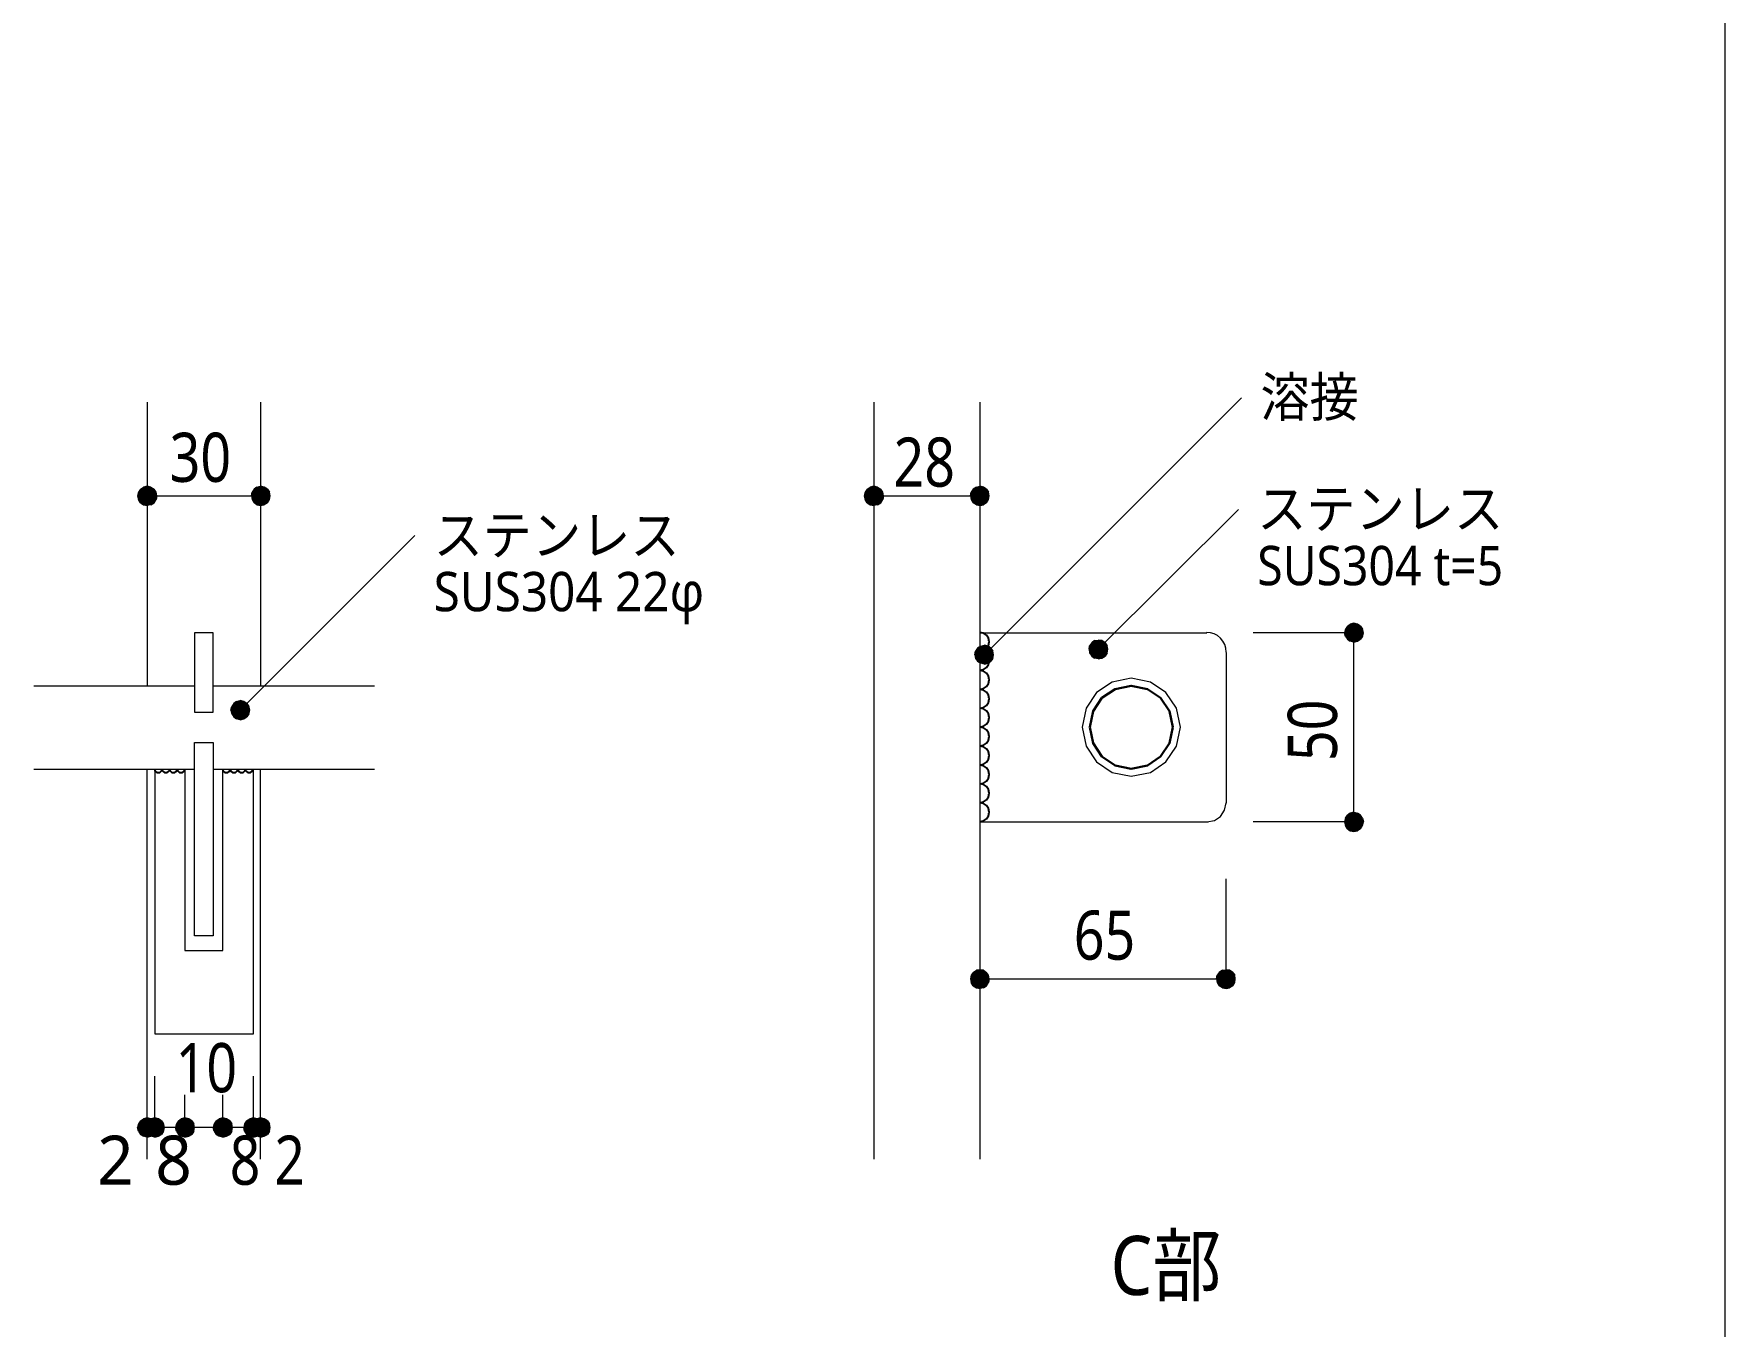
# Model space of a CAD drawing. Header units: millimetres. Extents: x 0 to 420, y 0 to 297.
# Drawn here: x 120.8 to 210.2, y 62.3 to 130.6 of the extents above; entities that cross this region are included whole.
import ezdxf
from ezdxf.enums import TextEntityAlignment as Align

# ---------------------------------------------------------------- set-up
doc = ezdxf.new("R2010")
doc.units = ezdxf.units.MM
doc.styles.add('kst32b', font='NotoSansJP-Variable.ttf')

msp = doc.modelspace()

# ---------------------------------------------------------------- hatches: boundary and pattern name
for points in [[(126.323, 106.362), (126.28, 106.172), (126.788, 106.172), (126.323, 106.362)], [(164.719, 106.362), (164.677, 106.172), (165.185, 106.172), (164.719, 106.362)], [(133.244, 105.981), (133.287, 106.172), (132.779, 106.172), (133.244, 105.981)], [(171.238, 105.981), (171.281, 106.172), (170.794, 106.172), (171.238, 105.981)], [(190.733, 99.399), (190.542, 99.441), (190.542, 98.933), (190.733, 99.399)], [(170.561, 97.578), (170.667, 97.43), (171.027, 97.769), (170.561, 97.578)], [(176.572, 97.875), (176.699, 97.705), (177.038, 98.065), (176.572, 97.875)], [(131.254, 94.657), (131.36, 94.488), (131.699, 94.848), (131.254, 94.657)], [(190.352, 88.477), (190.542, 88.434), (190.542, 88.942), (190.352, 88.477)], [(170.328, 80.836), (170.286, 80.645), (170.794, 80.645), (170.328, 80.836)], [(184.256, 80.454), (184.277, 80.645), (183.79, 80.645), (184.256, 80.454)], [(126.979, 73.258), (126.788, 73.3), (126.788, 72.792), (126.979, 73.258)], [(127.381, 73.258), (127.191, 73.3), (127.191, 72.792), (127.381, 73.258)], [(128.99, 73.258), (128.778, 73.3), (128.778, 72.792), (128.99, 73.258)], [(130.979, 73.258), (130.789, 73.3), (130.789, 72.792), (130.979, 73.258)], [(132.588, 73.258), (132.397, 73.3), (132.397, 72.792), (132.588, 73.258)], [(132.969, 73.258), (132.779, 73.3), (132.779, 72.792), (132.969, 73.258)]]:
    msp.add_hatch(color=7).paths.add_polyline_path(points)
h = msp.add_hatch(color=7)
h.paths.add_polyline_path([(126.788, 106.68), (126.598, 106.638), (126.788, 106.172), (126.788, 106.68)])
h.paths.add_polyline_path([(126.598, 106.638), (126.788, 106.172), (126.429, 106.532), (126.598, 106.638)])
h.paths.add_polyline_path([(126.788, 106.172), (126.429, 106.532), (126.323, 106.362), (126.788, 106.172)])
h = msp.add_hatch(color=7)
h.paths.add_polyline_path([(127.254, 106.362), (127.148, 106.532), (126.788, 106.172), (127.254, 106.362)])
h.paths.add_polyline_path([(127.148, 106.532), (126.788, 106.172), (126.979, 106.638), (127.148, 106.532)])
h.paths.add_polyline_path([(126.788, 106.172), (126.979, 106.638), (126.788, 106.68), (126.788, 106.172)])
h = msp.add_hatch(color=7)
h.paths.add_polyline_path([(127.148, 105.812), (127.254, 105.981), (126.788, 106.172), (127.148, 105.812)])
h.paths.add_polyline_path([(127.254, 105.981), (126.788, 106.172), (127.296, 106.172), (127.254, 105.981)])
h.paths.add_polyline_path([(126.788, 106.172), (127.296, 106.172), (127.254, 106.362), (126.788, 106.172)])
h = msp.add_hatch(color=7)
h.paths.add_polyline_path([(132.44, 106.532), (132.334, 106.362), (132.779, 106.172), (132.44, 106.532)])
h.paths.add_polyline_path([(132.334, 106.362), (132.779, 106.172), (132.292, 106.172), (132.334, 106.362)])
h.paths.add_polyline_path([(132.779, 106.172), (132.292, 106.172), (132.334, 105.981), (132.779, 106.172)])
h = msp.add_hatch(color=7)
h.paths.add_polyline_path([(132.969, 106.638), (132.779, 106.68), (132.779, 106.172), (132.969, 106.638)])
h.paths.add_polyline_path([(132.779, 106.68), (132.779, 106.172), (132.588, 106.638), (132.779, 106.68)])
h.paths.add_polyline_path([(132.779, 106.172), (132.588, 106.638), (132.44, 106.532), (132.779, 106.172)])
h = msp.add_hatch(color=7)
h.paths.add_polyline_path([(133.287, 106.172), (133.244, 106.362), (132.779, 106.172), (133.287, 106.172)])
h.paths.add_polyline_path([(133.244, 106.362), (132.779, 106.172), (133.138, 106.532), (133.244, 106.362)])
h.paths.add_polyline_path([(132.779, 106.172), (133.138, 106.532), (132.969, 106.638), (132.779, 106.172)])
h = msp.add_hatch(color=7)
h.paths.add_polyline_path([(165.185, 106.68), (164.994, 106.638), (165.185, 106.172), (165.185, 106.68)])
h.paths.add_polyline_path([(164.994, 106.638), (165.185, 106.172), (164.825, 106.532), (164.994, 106.638)])
h.paths.add_polyline_path([(165.185, 106.172), (164.825, 106.532), (164.719, 106.362), (165.185, 106.172)])
h = msp.add_hatch(color=7)
h.paths.add_polyline_path([(165.65, 106.362), (165.545, 106.532), (165.185, 106.172), (165.65, 106.362)])
h.paths.add_polyline_path([(165.545, 106.532), (165.185, 106.172), (165.375, 106.638), (165.545, 106.532)])
h.paths.add_polyline_path([(165.185, 106.172), (165.375, 106.638), (165.185, 106.68), (165.185, 106.172)])
h = msp.add_hatch(color=7)
h.paths.add_polyline_path([(165.545, 105.812), (165.65, 105.981), (165.185, 106.172), (165.545, 105.812)])
h.paths.add_polyline_path([(165.65, 105.981), (165.185, 106.172), (165.693, 106.172), (165.65, 105.981)])
h.paths.add_polyline_path([(165.185, 106.172), (165.693, 106.172), (165.65, 106.362), (165.185, 106.172)])
h = msp.add_hatch(color=7)
h.paths.add_polyline_path([(170.434, 106.532), (170.328, 106.362), (170.794, 106.172), (170.434, 106.532)])
h.paths.add_polyline_path([(170.328, 106.362), (170.794, 106.172), (170.286, 106.172), (170.328, 106.362)])
h.paths.add_polyline_path([(170.794, 106.172), (170.286, 106.172), (170.328, 105.981), (170.794, 106.172)])
h = msp.add_hatch(color=7)
h.paths.add_polyline_path([(170.984, 106.638), (170.794, 106.68), (170.794, 106.172), (170.984, 106.638)])
h.paths.add_polyline_path([(170.794, 106.68), (170.794, 106.172), (170.603, 106.638), (170.794, 106.68)])
h.paths.add_polyline_path([(170.794, 106.172), (170.603, 106.638), (170.434, 106.532), (170.794, 106.172)])
h = msp.add_hatch(color=7)
h.paths.add_polyline_path([(171.281, 106.172), (171.238, 106.362), (170.794, 106.172), (171.281, 106.172)])
h.paths.add_polyline_path([(171.238, 106.362), (170.794, 106.172), (171.133, 106.532), (171.238, 106.362)])
h.paths.add_polyline_path([(170.794, 106.172), (171.133, 106.532), (170.984, 106.638), (170.794, 106.172)])
h = msp.add_hatch(color=7)
h.paths.add_polyline_path([(126.28, 106.172), (126.323, 105.981), (126.788, 106.172), (126.28, 106.172)])
h.paths.add_polyline_path([(126.323, 105.981), (126.788, 106.172), (126.429, 105.812), (126.323, 105.981)])
h.paths.add_polyline_path([(126.788, 106.172), (126.429, 105.812), (126.598, 105.706), (126.788, 106.172)])
h = msp.add_hatch(color=7)
h.paths.add_polyline_path([(126.598, 105.706), (126.788, 105.664), (126.788, 106.172), (126.598, 105.706)])
h.paths.add_polyline_path([(126.788, 105.664), (126.788, 106.172), (126.979, 105.706), (126.788, 105.664)])
h.paths.add_polyline_path([(126.788, 106.172), (126.979, 105.706), (127.148, 105.812), (126.788, 106.172)])
h = msp.add_hatch(color=7)
h.paths.add_polyline_path([(132.334, 105.981), (132.44, 105.812), (132.779, 106.172), (132.334, 105.981)])
h.paths.add_polyline_path([(132.44, 105.812), (132.779, 106.172), (132.588, 105.706), (132.44, 105.812)])
h.paths.add_polyline_path([(132.779, 106.172), (132.588, 105.706), (132.779, 105.664), (132.779, 106.172)])
h = msp.add_hatch(color=7)
h.paths.add_polyline_path([(132.779, 105.664), (132.969, 105.706), (132.779, 106.172), (132.779, 105.664)])
h.paths.add_polyline_path([(132.969, 105.706), (132.779, 106.172), (133.138, 105.812), (132.969, 105.706)])
h.paths.add_polyline_path([(132.779, 106.172), (133.138, 105.812), (133.244, 105.981), (132.779, 106.172)])
h = msp.add_hatch(color=7)
h.paths.add_polyline_path([(164.677, 106.172), (164.719, 105.981), (165.185, 106.172), (164.677, 106.172)])
h.paths.add_polyline_path([(164.719, 105.981), (165.185, 106.172), (164.825, 105.812), (164.719, 105.981)])
h.paths.add_polyline_path([(165.185, 106.172), (164.825, 105.812), (164.994, 105.706), (165.185, 106.172)])
h = msp.add_hatch(color=7)
h.paths.add_polyline_path([(164.994, 105.706), (165.185, 105.664), (165.185, 106.172), (164.994, 105.706)])
h.paths.add_polyline_path([(165.185, 105.664), (165.185, 106.172), (165.375, 105.706), (165.185, 105.664)])
h.paths.add_polyline_path([(165.185, 106.172), (165.375, 105.706), (165.545, 105.812), (165.185, 106.172)])
h = msp.add_hatch(color=7)
h.paths.add_polyline_path([(170.328, 105.981), (170.434, 105.812), (170.794, 106.172), (170.328, 105.981)])
h.paths.add_polyline_path([(170.434, 105.812), (170.794, 106.172), (170.603, 105.706), (170.434, 105.812)])
h.paths.add_polyline_path([(170.794, 106.172), (170.603, 105.706), (170.794, 105.664), (170.794, 106.172)])
h = msp.add_hatch(color=7)
h.paths.add_polyline_path([(170.794, 105.664), (170.984, 105.706), (170.794, 106.172), (170.794, 105.664)])
h.paths.add_polyline_path([(170.984, 105.706), (170.794, 106.172), (171.133, 105.812), (170.984, 105.706)])
h.paths.add_polyline_path([(170.794, 106.172), (171.133, 105.812), (171.238, 105.981), (170.794, 106.172)])
h = msp.add_hatch(color=7)
h.paths.add_polyline_path([(190.542, 99.441), (190.352, 99.399), (190.542, 98.933), (190.542, 99.441)])
h.paths.add_polyline_path([(190.352, 99.399), (190.542, 98.933), (190.204, 99.293), (190.352, 99.399)])
h.paths.add_polyline_path([(190.542, 98.933), (190.204, 99.293), (190.098, 99.123), (190.542, 98.933)])
h = msp.add_hatch(color=7)
h.paths.add_polyline_path([(191.05, 98.933), (191.008, 99.123), (190.542, 98.933), (191.05, 98.933)])
h.paths.add_polyline_path([(191.008, 99.123), (190.542, 98.933), (190.902, 99.293), (191.008, 99.123)])
h.paths.add_polyline_path([(190.542, 98.933), (190.902, 99.293), (190.733, 99.399), (190.542, 98.933)])
h = msp.add_hatch(color=7)
h.paths.add_polyline_path([(176.699, 98.404), (176.572, 98.256), (177.038, 98.065), (176.699, 98.404)])
h.paths.add_polyline_path([(176.572, 98.256), (177.038, 98.065), (176.551, 98.065), (176.572, 98.256)])
h.paths.add_polyline_path([(177.038, 98.065), (176.551, 98.065), (176.572, 97.875), (177.038, 98.065)])
h = msp.add_hatch(color=7)
h.paths.add_polyline_path([(177.229, 98.531), (177.038, 98.552), (177.038, 98.065), (177.229, 98.531)])
h.paths.add_polyline_path([(177.038, 98.552), (177.038, 98.065), (176.847, 98.531), (177.038, 98.552)])
h.paths.add_polyline_path([(177.038, 98.065), (176.847, 98.531), (176.699, 98.404), (177.038, 98.065)])
h = msp.add_hatch(color=7)
h.paths.add_polyline_path([(177.546, 98.065), (177.504, 98.256), (177.038, 98.065), (177.546, 98.065)])
h.paths.add_polyline_path([(177.504, 98.256), (177.038, 98.065), (177.398, 98.404), (177.504, 98.256)])
h.paths.add_polyline_path([(177.038, 98.065), (177.398, 98.404), (177.229, 98.531), (177.038, 98.065)])
h = msp.add_hatch(color=7)
h.paths.add_polyline_path([(190.098, 99.123), (190.055, 98.933), (190.542, 98.933), (190.098, 99.123)])
h.paths.add_polyline_path([(190.055, 98.933), (190.542, 98.933), (190.098, 98.743), (190.055, 98.933)])
h.paths.add_polyline_path([(190.542, 98.933), (190.098, 98.743), (190.204, 98.594), (190.542, 98.933)])
h = msp.add_hatch(color=7)
h.paths.add_polyline_path([(190.204, 98.594), (190.352, 98.488), (190.542, 98.933), (190.204, 98.594)])
h.paths.add_polyline_path([(190.352, 98.488), (190.542, 98.933), (190.542, 98.446), (190.352, 98.488)])
h.paths.add_polyline_path([(190.542, 98.933), (190.542, 98.446), (190.733, 98.488), (190.542, 98.933)])
h = msp.add_hatch(color=7)
h.paths.add_polyline_path([(190.733, 98.488), (190.902, 98.594), (190.542, 98.933), (190.733, 98.488)])
h.paths.add_polyline_path([(190.902, 98.594), (190.542, 98.933), (191.008, 98.743), (190.902, 98.594)])
h.paths.add_polyline_path([(190.542, 98.933), (191.008, 98.743), (191.05, 98.933), (190.542, 98.933)])
h = msp.add_hatch(color=7)
h.paths.add_polyline_path([(170.667, 98.129), (170.561, 97.959), (171.027, 97.769), (170.667, 98.129)])
h.paths.add_polyline_path([(170.561, 97.959), (171.027, 97.769), (170.519, 97.769), (170.561, 97.959)])
h.paths.add_polyline_path([(171.027, 97.769), (170.519, 97.769), (170.561, 97.578), (171.027, 97.769)])
h = msp.add_hatch(color=7)
h.paths.add_polyline_path([(171.217, 98.234), (171.027, 98.277), (171.027, 97.769), (171.217, 98.234)])
h.paths.add_polyline_path([(171.027, 98.277), (171.027, 97.769), (170.836, 98.234), (171.027, 98.277)])
h.paths.add_polyline_path([(171.027, 97.769), (170.836, 98.234), (170.667, 98.129), (171.027, 97.769)])
h = msp.add_hatch(color=7)
h.paths.add_polyline_path([(170.667, 97.43), (170.836, 97.324), (171.027, 97.769), (170.667, 97.43)])
h.paths.add_polyline_path([(170.836, 97.324), (171.027, 97.769), (171.027, 97.282), (170.836, 97.324)])
h.paths.add_polyline_path([(171.027, 97.769), (171.027, 97.282), (171.217, 97.324), (171.027, 97.769)])
h = msp.add_hatch(color=7)
h.paths.add_polyline_path([(171.513, 97.769), (171.471, 97.959), (171.027, 97.769), (171.513, 97.769)])
h.paths.add_polyline_path([(171.471, 97.959), (171.027, 97.769), (171.365, 98.129), (171.471, 97.959)])
h.paths.add_polyline_path([(171.027, 97.769), (171.365, 98.129), (171.217, 98.234), (171.027, 97.769)])
h = msp.add_hatch(color=7)
h.paths.add_polyline_path([(171.217, 97.324), (171.365, 97.43), (171.027, 97.769), (171.217, 97.324)])
h.paths.add_polyline_path([(171.365, 97.43), (171.027, 97.769), (171.471, 97.578), (171.365, 97.43)])
h.paths.add_polyline_path([(171.027, 97.769), (171.471, 97.578), (171.513, 97.769), (171.027, 97.769)])
h = msp.add_hatch(color=7)
h.paths.add_polyline_path([(176.699, 97.705), (176.847, 97.6), (177.038, 98.065), (176.699, 97.705)])
h.paths.add_polyline_path([(176.847, 97.6), (177.038, 98.065), (177.038, 97.557), (176.847, 97.6)])
h.paths.add_polyline_path([(177.038, 98.065), (177.038, 97.557), (177.229, 97.6), (177.038, 98.065)])
h = msp.add_hatch(color=7)
h.paths.add_polyline_path([(177.229, 97.6), (177.398, 97.705), (177.038, 98.065), (177.229, 97.6)])
h.paths.add_polyline_path([(177.398, 97.705), (177.038, 98.065), (177.504, 97.875), (177.398, 97.705)])
h.paths.add_polyline_path([(177.038, 98.065), (177.504, 97.875), (177.546, 98.065), (177.038, 98.065)])
h = msp.add_hatch(color=7)
h.paths.add_polyline_path([(131.36, 95.208), (131.254, 95.038), (131.699, 94.848), (131.36, 95.208)])
h.paths.add_polyline_path([(131.254, 95.038), (131.699, 94.848), (131.212, 94.848), (131.254, 95.038)])
h.paths.add_polyline_path([(131.699, 94.848), (131.212, 94.848), (131.254, 94.657), (131.699, 94.848)])
h = msp.add_hatch(color=7)
h.paths.add_polyline_path([(131.89, 95.313), (131.699, 95.356), (131.699, 94.848), (131.89, 95.313)])
h.paths.add_polyline_path([(131.699, 95.356), (131.699, 94.848), (131.509, 95.313), (131.699, 95.356)])
h.paths.add_polyline_path([(131.699, 94.848), (131.509, 95.313), (131.36, 95.208), (131.699, 94.848)])
h = msp.add_hatch(color=7)
h.paths.add_polyline_path([(131.36, 94.488), (131.509, 94.382), (131.699, 94.848), (131.36, 94.488)])
h.paths.add_polyline_path([(131.509, 94.382), (131.699, 94.848), (131.699, 94.34), (131.509, 94.382)])
h.paths.add_polyline_path([(131.699, 94.848), (131.699, 94.34), (131.89, 94.382), (131.699, 94.848)])
h = msp.add_hatch(color=7)
h.paths.add_polyline_path([(132.207, 94.848), (132.165, 95.038), (131.699, 94.848), (132.207, 94.848)])
h.paths.add_polyline_path([(132.165, 95.038), (131.699, 94.848), (132.059, 95.208), (132.165, 95.038)])
h.paths.add_polyline_path([(131.699, 94.848), (132.059, 95.208), (131.89, 95.313), (131.699, 94.848)])
h = msp.add_hatch(color=7)
h.paths.add_polyline_path([(131.89, 94.382), (132.059, 94.488), (131.699, 94.848), (131.89, 94.382)])
h.paths.add_polyline_path([(132.059, 94.488), (131.699, 94.848), (132.165, 94.657), (132.059, 94.488)])
h.paths.add_polyline_path([(131.699, 94.848), (132.165, 94.657), (132.207, 94.848), (131.699, 94.848)])
h = msp.add_hatch(color=7)
h.paths.add_polyline_path([(190.352, 89.408), (190.204, 89.302), (190.542, 88.942), (190.352, 89.408)])
h.paths.add_polyline_path([(190.204, 89.302), (190.542, 88.942), (190.098, 89.133), (190.204, 89.302)])
h.paths.add_polyline_path([(190.542, 88.942), (190.098, 89.133), (190.055, 88.942), (190.542, 88.942)])
h = msp.add_hatch(color=7)
h.paths.add_polyline_path([(190.902, 89.302), (190.733, 89.408), (190.542, 88.942), (190.902, 89.302)])
h.paths.add_polyline_path([(190.733, 89.408), (190.542, 88.942), (190.542, 89.45), (190.733, 89.408)])
h.paths.add_polyline_path([(190.542, 88.942), (190.542, 89.45), (190.352, 89.408), (190.542, 88.942)])
h = msp.add_hatch(color=7)
h.paths.add_polyline_path([(190.055, 88.942), (190.098, 88.752), (190.542, 88.942), (190.055, 88.942)])
h.paths.add_polyline_path([(190.098, 88.752), (190.542, 88.942), (190.204, 88.582), (190.098, 88.752)])
h.paths.add_polyline_path([(190.542, 88.942), (190.204, 88.582), (190.352, 88.477), (190.542, 88.942)])
h = msp.add_hatch(color=7)
h.paths.add_polyline_path([(191.008, 88.752), (191.05, 88.942), (190.542, 88.942), (191.008, 88.752)])
h.paths.add_polyline_path([(191.05, 88.942), (190.542, 88.942), (191.008, 89.133), (191.05, 88.942)])
h.paths.add_polyline_path([(190.542, 88.942), (191.008, 89.133), (190.902, 89.302), (190.542, 88.942)])
h = msp.add_hatch(color=7)
h.paths.add_polyline_path([(190.542, 88.434), (190.733, 88.477), (190.542, 88.942), (190.542, 88.434)])
h.paths.add_polyline_path([(190.733, 88.477), (190.542, 88.942), (190.902, 88.582), (190.733, 88.477)])
h.paths.add_polyline_path([(190.542, 88.942), (190.902, 88.582), (191.008, 88.752), (190.542, 88.942)])
h = msp.add_hatch(color=7)
h.paths.add_polyline_path([(170.286, 80.645), (170.328, 80.454), (170.794, 80.645), (170.286, 80.645)])
h.paths.add_polyline_path([(170.328, 80.454), (170.794, 80.645), (170.434, 80.285), (170.328, 80.454)])
h.paths.add_polyline_path([(170.794, 80.645), (170.434, 80.285), (170.603, 80.179), (170.794, 80.645)])
h = msp.add_hatch(color=7)
h.paths.add_polyline_path([(170.794, 81.132), (170.603, 81.111), (170.794, 80.645), (170.794, 81.132)])
h.paths.add_polyline_path([(170.603, 81.111), (170.794, 80.645), (170.434, 80.984), (170.603, 81.111)])
h.paths.add_polyline_path([(170.794, 80.645), (170.434, 80.984), (170.328, 80.836), (170.794, 80.645)])
h = msp.add_hatch(color=7)
h.paths.add_polyline_path([(170.603, 80.179), (170.794, 80.137), (170.794, 80.645), (170.603, 80.179)])
h.paths.add_polyline_path([(170.794, 80.137), (170.794, 80.645), (170.984, 80.179), (170.794, 80.137)])
h.paths.add_polyline_path([(170.794, 80.645), (170.984, 80.179), (171.133, 80.285), (170.794, 80.645)])
h = msp.add_hatch(color=7)
h.paths.add_polyline_path([(171.238, 80.836), (171.133, 80.984), (170.794, 80.645), (171.238, 80.836)])
h.paths.add_polyline_path([(171.133, 80.984), (170.794, 80.645), (170.984, 81.111), (171.133, 80.984)])
h.paths.add_polyline_path([(170.794, 80.645), (170.984, 81.111), (170.794, 81.132), (170.794, 80.645)])
h = msp.add_hatch(color=7)
h.paths.add_polyline_path([(171.133, 80.285), (171.238, 80.454), (170.794, 80.645), (171.133, 80.285)])
h.paths.add_polyline_path([(171.238, 80.454), (170.794, 80.645), (171.281, 80.645), (171.238, 80.454)])
h.paths.add_polyline_path([(170.794, 80.645), (171.281, 80.645), (171.238, 80.836), (170.794, 80.645)])
h = msp.add_hatch(color=7)
h.paths.add_polyline_path([(183.43, 80.984), (183.325, 80.836), (183.79, 80.645), (183.43, 80.984)])
h.paths.add_polyline_path([(183.325, 80.836), (183.79, 80.645), (183.282, 80.645), (183.325, 80.836)])
h.paths.add_polyline_path([(183.79, 80.645), (183.282, 80.645), (183.325, 80.454), (183.79, 80.645)])
h = msp.add_hatch(color=7)
h.paths.add_polyline_path([(183.325, 80.454), (183.43, 80.285), (183.79, 80.645), (183.325, 80.454)])
h.paths.add_polyline_path([(183.43, 80.285), (183.79, 80.645), (183.6, 80.179), (183.43, 80.285)])
h.paths.add_polyline_path([(183.79, 80.645), (183.6, 80.179), (183.79, 80.137), (183.79, 80.645)])
h = msp.add_hatch(color=7)
h.paths.add_polyline_path([(183.981, 81.111), (183.79, 81.132), (183.79, 80.645), (183.981, 81.111)])
h.paths.add_polyline_path([(183.79, 81.132), (183.79, 80.645), (183.6, 81.111), (183.79, 81.132)])
h.paths.add_polyline_path([(183.79, 80.645), (183.6, 81.111), (183.43, 80.984), (183.79, 80.645)])
h = msp.add_hatch(color=7)
h.paths.add_polyline_path([(184.277, 80.645), (184.256, 80.836), (183.79, 80.645), (184.277, 80.645)])
h.paths.add_polyline_path([(184.256, 80.836), (183.79, 80.645), (184.15, 80.984), (184.256, 80.836)])
h.paths.add_polyline_path([(183.79, 80.645), (184.15, 80.984), (183.981, 81.111), (183.79, 80.645)])
h = msp.add_hatch(color=7)
h.paths.add_polyline_path([(183.79, 80.137), (183.981, 80.179), (183.79, 80.645), (183.79, 80.137)])
h.paths.add_polyline_path([(183.981, 80.179), (183.79, 80.645), (184.15, 80.285), (183.981, 80.179)])
h.paths.add_polyline_path([(183.79, 80.645), (184.15, 80.285), (184.256, 80.454), (183.79, 80.645)])
h = msp.add_hatch(color=7)
h.paths.add_polyline_path([(126.788, 73.3), (126.598, 73.258), (126.788, 72.792), (126.788, 73.3)])
h.paths.add_polyline_path([(126.598, 73.258), (126.788, 72.792), (126.429, 73.152), (126.598, 73.258)])
h.paths.add_polyline_path([(126.788, 72.792), (126.429, 73.152), (126.323, 72.983), (126.788, 72.792)])
h = msp.add_hatch(color=7)
h.paths.add_polyline_path([(127.191, 73.3), (127, 73.258), (127.191, 72.792), (127.191, 73.3)])
h.paths.add_polyline_path([(127, 73.258), (127.191, 72.792), (126.831, 73.152), (127, 73.258)])
h.paths.add_polyline_path([(127.191, 72.792), (126.831, 73.152), (126.725, 72.983), (127.191, 72.792)])
h = msp.add_hatch(color=7)
h.paths.add_polyline_path([(128.778, 73.3), (128.587, 73.258), (128.778, 72.792), (128.778, 73.3)])
h.paths.add_polyline_path([(128.587, 73.258), (128.778, 72.792), (128.439, 73.152), (128.587, 73.258)])
h.paths.add_polyline_path([(128.778, 72.792), (128.439, 73.152), (128.334, 72.983), (128.778, 72.792)])
h = msp.add_hatch(color=7)
h.paths.add_polyline_path([(130.789, 73.3), (130.598, 73.258), (130.789, 72.792), (130.789, 73.3)])
h.paths.add_polyline_path([(130.598, 73.258), (130.789, 72.792), (130.429, 73.152), (130.598, 73.258)])
h.paths.add_polyline_path([(130.789, 72.792), (130.429, 73.152), (130.323, 72.983), (130.789, 72.792)])
h = msp.add_hatch(color=7)
h.paths.add_polyline_path([(132.397, 73.3), (132.207, 73.258), (132.397, 72.792), (132.397, 73.3)])
h.paths.add_polyline_path([(132.207, 73.258), (132.397, 72.792), (132.038, 73.152), (132.207, 73.258)])
h.paths.add_polyline_path([(132.397, 72.792), (132.038, 73.152), (131.932, 72.983), (132.397, 72.792)])
h = msp.add_hatch(color=7)
h.paths.add_polyline_path([(132.779, 73.3), (132.588, 73.258), (132.779, 72.792), (132.779, 73.3)])
h.paths.add_polyline_path([(132.588, 73.258), (132.779, 72.792), (132.44, 73.152), (132.588, 73.258)])
h.paths.add_polyline_path([(132.779, 72.792), (132.44, 73.152), (132.334, 72.983), (132.779, 72.792)])
h = msp.add_hatch(color=7)
h.paths.add_polyline_path([(126.323, 72.983), (126.28, 72.792), (126.788, 72.792), (126.323, 72.983)])
h.paths.add_polyline_path([(126.28, 72.792), (126.788, 72.792), (126.323, 72.602), (126.28, 72.792)])
h.paths.add_polyline_path([(126.788, 72.792), (126.323, 72.602), (126.429, 72.432), (126.788, 72.792)])
h = msp.add_hatch(color=7)
h.paths.add_polyline_path([(126.429, 72.432), (126.598, 72.327), (126.788, 72.792), (126.429, 72.432)])
h.paths.add_polyline_path([(126.598, 72.327), (126.788, 72.792), (126.788, 72.284), (126.598, 72.327)])
h.paths.add_polyline_path([(126.788, 72.792), (126.788, 72.284), (126.979, 72.327), (126.788, 72.792)])
h = msp.add_hatch(color=7)
h.paths.add_polyline_path([(126.725, 72.983), (126.683, 72.792), (127.191, 72.792), (126.725, 72.983)])
h.paths.add_polyline_path([(126.683, 72.792), (127.191, 72.792), (126.725, 72.602), (126.683, 72.792)])
h.paths.add_polyline_path([(127.191, 72.792), (126.725, 72.602), (126.831, 72.432), (127.191, 72.792)])
h = msp.add_hatch(color=7)
h.paths.add_polyline_path([(127.296, 72.792), (127.254, 72.983), (126.788, 72.792), (127.296, 72.792)])
h.paths.add_polyline_path([(127.254, 72.983), (126.788, 72.792), (127.148, 73.152), (127.254, 72.983)])
h.paths.add_polyline_path([(126.788, 72.792), (127.148, 73.152), (126.979, 73.258), (126.788, 72.792)])
h = msp.add_hatch(color=7)
h.paths.add_polyline_path([(126.979, 72.327), (127.148, 72.432), (126.788, 72.792), (126.979, 72.327)])
h.paths.add_polyline_path([(127.148, 72.432), (126.788, 72.792), (127.254, 72.602), (127.148, 72.432)])
h.paths.add_polyline_path([(126.788, 72.792), (127.254, 72.602), (127.296, 72.792), (126.788, 72.792)])
h = msp.add_hatch(color=7)
h.paths.add_polyline_path([(126.831, 72.432), (127, 72.327), (127.191, 72.792), (126.831, 72.432)])
h.paths.add_polyline_path([(127, 72.327), (127.191, 72.792), (127.191, 72.284), (127, 72.327)])
h.paths.add_polyline_path([(127.191, 72.792), (127.191, 72.284), (127.381, 72.327), (127.191, 72.792)])
h = msp.add_hatch(color=7)
h.paths.add_polyline_path([(127.699, 72.792), (127.656, 72.983), (127.191, 72.792), (127.699, 72.792)])
h.paths.add_polyline_path([(127.656, 72.983), (127.191, 72.792), (127.55, 73.152), (127.656, 72.983)])
h.paths.add_polyline_path([(127.191, 72.792), (127.55, 73.152), (127.381, 73.258), (127.191, 72.792)])
h = msp.add_hatch(color=7)
h.paths.add_polyline_path([(127.381, 72.327), (127.55, 72.432), (127.191, 72.792), (127.381, 72.327)])
h.paths.add_polyline_path([(127.55, 72.432), (127.191, 72.792), (127.656, 72.602), (127.55, 72.432)])
h.paths.add_polyline_path([(127.191, 72.792), (127.656, 72.602), (127.699, 72.792), (127.191, 72.792)])
h = msp.add_hatch(color=7)
h.paths.add_polyline_path([(128.334, 72.983), (128.291, 72.792), (128.778, 72.792), (128.334, 72.983)])
h.paths.add_polyline_path([(128.291, 72.792), (128.778, 72.792), (128.334, 72.602), (128.291, 72.792)])
h.paths.add_polyline_path([(128.778, 72.792), (128.334, 72.602), (128.439, 72.432), (128.778, 72.792)])
h = msp.add_hatch(color=7)
h.paths.add_polyline_path([(128.439, 72.432), (128.587, 72.327), (128.778, 72.792), (128.439, 72.432)])
h.paths.add_polyline_path([(128.587, 72.327), (128.778, 72.792), (128.778, 72.284), (128.587, 72.327)])
h.paths.add_polyline_path([(128.778, 72.792), (128.778, 72.284), (128.99, 72.327), (128.778, 72.792)])
h = msp.add_hatch(color=7)
h.paths.add_polyline_path([(129.286, 72.792), (129.244, 72.983), (128.778, 72.792), (129.286, 72.792)])
h.paths.add_polyline_path([(129.244, 72.983), (128.778, 72.792), (129.138, 73.152), (129.244, 72.983)])
h.paths.add_polyline_path([(128.778, 72.792), (129.138, 73.152), (128.99, 73.258), (128.778, 72.792)])
h = msp.add_hatch(color=7)
h.paths.add_polyline_path([(128.99, 72.327), (129.138, 72.432), (128.778, 72.792), (128.99, 72.327)])
h.paths.add_polyline_path([(129.138, 72.432), (128.778, 72.792), (129.244, 72.602), (129.138, 72.432)])
h.paths.add_polyline_path([(128.778, 72.792), (129.244, 72.602), (129.286, 72.792), (128.778, 72.792)])
h = msp.add_hatch(color=7)
h.paths.add_polyline_path([(130.323, 72.983), (130.281, 72.792), (130.789, 72.792), (130.323, 72.983)])
h.paths.add_polyline_path([(130.281, 72.792), (130.789, 72.792), (130.323, 72.602), (130.281, 72.792)])
h.paths.add_polyline_path([(130.789, 72.792), (130.323, 72.602), (130.429, 72.432), (130.789, 72.792)])
h = msp.add_hatch(color=7)
h.paths.add_polyline_path([(130.429, 72.432), (130.598, 72.327), (130.789, 72.792), (130.429, 72.432)])
h.paths.add_polyline_path([(130.598, 72.327), (130.789, 72.792), (130.789, 72.284), (130.598, 72.327)])
h.paths.add_polyline_path([(130.789, 72.792), (130.789, 72.284), (130.979, 72.327), (130.789, 72.792)])
h = msp.add_hatch(color=7)
h.paths.add_polyline_path([(131.297, 72.792), (131.254, 72.983), (130.789, 72.792), (131.297, 72.792)])
h.paths.add_polyline_path([(131.254, 72.983), (130.789, 72.792), (131.149, 73.152), (131.254, 72.983)])
h.paths.add_polyline_path([(130.789, 72.792), (131.149, 73.152), (130.979, 73.258), (130.789, 72.792)])
h = msp.add_hatch(color=7)
h.paths.add_polyline_path([(130.979, 72.327), (131.149, 72.432), (130.789, 72.792), (130.979, 72.327)])
h.paths.add_polyline_path([(131.149, 72.432), (130.789, 72.792), (131.254, 72.602), (131.149, 72.432)])
h.paths.add_polyline_path([(130.789, 72.792), (131.254, 72.602), (131.297, 72.792), (130.789, 72.792)])
h = msp.add_hatch(color=7)
h.paths.add_polyline_path([(131.932, 72.983), (131.89, 72.792), (132.397, 72.792), (131.932, 72.983)])
h.paths.add_polyline_path([(131.89, 72.792), (132.397, 72.792), (131.932, 72.602), (131.89, 72.792)])
h.paths.add_polyline_path([(132.397, 72.792), (131.932, 72.602), (132.038, 72.432), (132.397, 72.792)])
h = msp.add_hatch(color=7)
h.paths.add_polyline_path([(132.038, 72.432), (132.207, 72.327), (132.397, 72.792), (132.038, 72.432)])
h.paths.add_polyline_path([(132.207, 72.327), (132.397, 72.792), (132.397, 72.284), (132.207, 72.327)])
h.paths.add_polyline_path([(132.397, 72.792), (132.397, 72.284), (132.588, 72.327), (132.397, 72.792)])
h = msp.add_hatch(color=7)
h.paths.add_polyline_path([(132.334, 72.983), (132.292, 72.792), (132.779, 72.792), (132.334, 72.983)])
h.paths.add_polyline_path([(132.292, 72.792), (132.779, 72.792), (132.334, 72.602), (132.292, 72.792)])
h.paths.add_polyline_path([(132.779, 72.792), (132.334, 72.602), (132.44, 72.432), (132.779, 72.792)])
h = msp.add_hatch(color=7)
h.paths.add_polyline_path([(132.884, 72.792), (132.842, 72.983), (132.397, 72.792), (132.884, 72.792)])
h.paths.add_polyline_path([(132.842, 72.983), (132.397, 72.792), (132.736, 73.152), (132.842, 72.983)])
h.paths.add_polyline_path([(132.397, 72.792), (132.736, 73.152), (132.588, 73.258), (132.397, 72.792)])
h = msp.add_hatch(color=7)
h.paths.add_polyline_path([(132.588, 72.327), (132.736, 72.432), (132.397, 72.792), (132.588, 72.327)])
h.paths.add_polyline_path([(132.736, 72.432), (132.397, 72.792), (132.842, 72.602), (132.736, 72.432)])
h.paths.add_polyline_path([(132.397, 72.792), (132.842, 72.602), (132.884, 72.792), (132.397, 72.792)])
h = msp.add_hatch(color=7)
h.paths.add_polyline_path([(132.44, 72.432), (132.588, 72.327), (132.779, 72.792), (132.44, 72.432)])
h.paths.add_polyline_path([(132.588, 72.327), (132.779, 72.792), (132.779, 72.284), (132.588, 72.327)])
h.paths.add_polyline_path([(132.779, 72.792), (132.779, 72.284), (132.969, 72.327), (132.779, 72.792)])
h = msp.add_hatch(color=7)
h.paths.add_polyline_path([(133.287, 72.792), (133.244, 72.983), (132.779, 72.792), (133.287, 72.792)])
h.paths.add_polyline_path([(133.244, 72.983), (132.779, 72.792), (133.138, 73.152), (133.244, 72.983)])
h.paths.add_polyline_path([(132.779, 72.792), (133.138, 73.152), (132.969, 73.258), (132.779, 72.792)])
h = msp.add_hatch(color=7)
h.paths.add_polyline_path([(132.969, 72.327), (133.138, 72.432), (132.779, 72.792), (132.969, 72.327)])
h.paths.add_polyline_path([(133.138, 72.432), (132.779, 72.792), (133.244, 72.602), (133.138, 72.432)])
h.paths.add_polyline_path([(132.779, 72.792), (133.244, 72.602), (133.287, 72.792), (132.779, 72.792)])

# ---------------------------------------------------------------- linework, layer by layer
at = {"lineweight": 13}
for points in [[(210.164, 45.995), (210.164, 285.983)], [(126.788, 111.125), (126.788, 96.139)], [(132.779, 111.125), (132.779, 96.139)], [(165.185, 111.125), (165.185, 71.12)], [(170.794, 71.12), (170.794, 111.125)], [(171.027, 97.769), (184.616, 111.358)], [(126.788, 106.172), (132.779, 106.172)], [(165.185, 106.172), (170.794, 106.172)], [(177.038, 98.065), (184.446, 105.452)], [(131.699, 94.848), (140.928, 104.077)], [(170.794, 98.933), (182.774, 98.933)], [(183.79, 97.912), (183.776, 98.118), (183.722, 98.314), (183.629, 98.495), (183.5, 98.655), (183.342, 98.786), (183.162, 98.881), (182.967, 98.938), (182.762, 98.954)], [(190.542, 88.942), (190.542, 98.933), (185.229, 98.933)], [(183.79, 97.896), (183.79, 89.937)], [(120.798, 96.139), (129.286, 96.139)], [(130.281, 96.139), (138.79, 96.139)], [(120.798, 91.736), (129.286, 91.736)], [(126.788, 71.12), (126.788, 91.736)], [(127.191, 91.736), (127.191, 77.745), (132.397, 77.745), (132.397, 91.736)], [(128.778, 91.736), (128.778, 82.148), (130.789, 82.148), (130.789, 91.736)], [(130.281, 91.736), (138.79, 91.736)], [(132.779, 71.12), (132.779, 91.736)], [(182.785, 88.942), (183.176, 89.021), (183.496, 89.237), (183.711, 89.556), (183.79, 89.948)], [(170.794, 88.942), (182.838, 88.942)], [(190.542, 88.942), (185.229, 88.942)], [(170.794, 80.645), (183.79, 80.645), (183.79, 85.937)], [(126.788, 72.792), (126.788, 75.502)], [(127.191, 72.792), (127.191, 75.502)], [(132.397, 72.792), (132.397, 75.502)], [(132.779, 72.792), (132.779, 75.502)], [(128.778, 72.792), (128.778, 74.528)], [(130.789, 72.792), (130.789, 74.528)], [(132.779, 72.792), (132.397, 72.792), (130.789, 72.792), (128.778, 72.792), (127.191, 72.792), (126.788, 72.792)]]:
    msp.add_lwpolyline(points, dxfattribs=at)
at = {"lineweight": 0}
for points in [[(126.323, 106.362), (126.28, 106.172), (126.788, 106.172)], [(126.788, 106.172), (126.429, 106.532), (126.323, 106.362)], [(126.598, 106.638), (126.788, 106.172), (126.429, 106.532)], [(126.788, 106.68), (126.598, 106.638), (126.788, 106.172)], [(126.788, 106.172), (126.979, 106.638), (126.788, 106.68)], [(127.148, 106.532), (126.788, 106.172), (126.979, 106.638)], [(127.254, 106.362), (127.148, 106.532), (126.788, 106.172)], [(126.788, 106.172), (127.296, 106.172), (127.254, 106.362)], [(132.334, 106.362), (132.779, 106.172), (132.292, 106.172)], [(132.44, 106.532), (132.334, 106.362), (132.779, 106.172)], [(132.779, 106.172), (132.588, 106.638), (132.44, 106.532)], [(132.779, 106.68), (132.779, 106.172), (132.588, 106.638)], [(132.969, 106.638), (132.779, 106.68), (132.779, 106.172)], [(132.779, 106.172), (133.138, 106.532), (132.969, 106.638)], [(133.244, 106.362), (132.779, 106.172), (133.138, 106.532)], [(133.287, 106.172), (133.244, 106.362), (132.779, 106.172)], [(164.719, 106.362), (164.677, 106.172), (165.185, 106.172)], [(165.185, 106.172), (164.825, 106.532), (164.719, 106.362)], [(164.994, 106.638), (165.185, 106.172), (164.825, 106.532)], [(165.185, 106.68), (164.994, 106.638), (165.185, 106.172)], [(165.185, 106.172), (165.375, 106.638), (165.185, 106.68)], [(165.545, 106.532), (165.185, 106.172), (165.375, 106.638)], [(165.65, 106.362), (165.545, 106.532), (165.185, 106.172)], [(165.185, 106.172), (165.693, 106.172), (165.65, 106.362)], [(170.328, 106.362), (170.794, 106.172), (170.286, 106.172)], [(170.434, 106.532), (170.328, 106.362), (170.794, 106.172)], [(170.794, 106.172), (170.603, 106.638), (170.434, 106.532)], [(170.794, 106.68), (170.794, 106.172), (170.603, 106.638)], [(170.984, 106.638), (170.794, 106.68), (170.794, 106.172)], [(170.794, 106.172), (171.133, 106.532), (170.984, 106.638)], [(171.238, 106.362), (170.794, 106.172), (171.133, 106.532)], [(171.281, 106.172), (171.238, 106.362), (170.794, 106.172)], [(126.28, 106.172), (126.323, 105.981), (126.788, 106.172)], [(126.323, 105.981), (126.788, 106.172), (126.429, 105.812)], [(126.788, 106.172), (126.429, 105.812), (126.598, 105.706)], [(126.598, 105.706), (126.788, 105.664), (126.788, 106.172)], [(126.788, 105.664), (126.788, 106.172), (126.979, 105.706)], [(126.788, 106.172), (126.979, 105.706), (127.148, 105.812)], [(127.148, 105.812), (127.254, 105.981), (126.788, 106.172)], [(127.254, 105.981), (126.788, 106.172), (127.296, 106.172)], [(132.779, 106.172), (132.292, 106.172), (132.334, 105.981)], [(132.334, 105.981), (132.44, 105.812), (132.779, 106.172)], [(132.44, 105.812), (132.779, 106.172), (132.588, 105.706)], [(132.779, 106.172), (132.588, 105.706), (132.779, 105.664)], [(132.779, 105.664), (132.969, 105.706), (132.779, 106.172)], [(132.969, 105.706), (132.779, 106.172), (133.138, 105.812)], [(132.779, 106.172), (133.138, 105.812), (133.244, 105.981)], [(133.244, 105.981), (133.287, 106.172), (132.779, 106.172)], [(164.677, 106.172), (164.719, 105.981), (165.185, 106.172)], [(164.719, 105.981), (165.185, 106.172), (164.825, 105.812)], [(165.185, 106.172), (164.825, 105.812), (164.994, 105.706)], [(164.994, 105.706), (165.185, 105.664), (165.185, 106.172)], [(165.185, 105.664), (165.185, 106.172), (165.375, 105.706)], [(165.185, 106.172), (165.375, 105.706), (165.545, 105.812)], [(165.545, 105.812), (165.65, 105.981), (165.185, 106.172)], [(165.65, 105.981), (165.185, 106.172), (165.693, 106.172)], [(170.794, 106.172), (170.286, 106.172), (170.328, 105.981)], [(170.328, 105.981), (170.434, 105.812), (170.794, 106.172)], [(170.434, 105.812), (170.794, 106.172), (170.603, 105.706)], [(170.794, 106.172), (170.603, 105.706), (170.794, 105.664)], [(170.794, 105.664), (170.984, 105.706), (170.794, 106.172)], [(170.984, 105.706), (170.794, 106.172), (171.133, 105.812)], [(170.794, 106.172), (171.133, 105.812), (171.238, 105.981)], [(171.238, 105.981), (171.281, 106.172), (170.794, 106.172)], [(190.542, 98.933), (190.204, 99.293), (190.098, 99.123)], [(190.352, 99.399), (190.542, 98.933), (190.204, 99.293)], [(190.542, 99.441), (190.352, 99.399), (190.542, 98.933)], [(190.733, 99.399), (190.542, 99.441), (190.542, 98.933)], [(190.542, 98.933), (190.902, 99.293), (190.733, 99.399)], [(191.008, 99.123), (190.542, 98.933), (190.902, 99.293)], [(176.699, 98.404), (176.572, 98.256), (177.038, 98.065)], [(177.038, 98.065), (176.847, 98.531), (176.699, 98.404)], [(177.038, 98.552), (177.038, 98.065), (176.847, 98.531)], [(177.229, 98.531), (177.038, 98.552), (177.038, 98.065)], [(177.038, 98.065), (177.398, 98.404), (177.229, 98.531)], [(177.504, 98.256), (177.038, 98.065), (177.398, 98.404)], [(190.098, 99.123), (190.055, 98.933), (190.542, 98.933)], [(190.055, 98.933), (190.542, 98.933), (190.098, 98.743)], [(190.542, 98.933), (190.098, 98.743), (190.204, 98.594)], [(190.204, 98.594), (190.352, 98.488), (190.542, 98.933)], [(190.352, 98.488), (190.542, 98.933), (190.542, 98.446)], [(191.05, 98.933), (191.008, 99.123), (190.542, 98.933)], [(190.542, 98.933), (190.542, 98.446), (190.733, 98.488)], [(190.733, 98.488), (190.902, 98.594), (190.542, 98.933)], [(190.902, 98.594), (190.542, 98.933), (191.008, 98.743)], [(190.542, 98.933), (191.008, 98.743), (191.05, 98.933)], [(170.561, 97.959), (171.027, 97.769), (170.519, 97.769)], [(171.027, 97.769), (170.519, 97.769), (170.561, 97.578)], [(170.667, 98.129), (170.561, 97.959), (171.027, 97.769)], [(170.561, 97.578), (170.667, 97.43), (171.027, 97.769)], [(171.027, 97.769), (170.836, 98.234), (170.667, 98.129)], [(170.667, 97.43), (170.836, 97.324), (171.027, 97.769)], [(171.027, 98.277), (171.027, 97.769), (170.836, 98.234)], [(170.836, 97.324), (171.027, 97.769), (171.027, 97.282)], [(171.217, 98.234), (171.027, 98.277), (171.027, 97.769)], [(171.027, 97.769), (171.365, 98.129), (171.217, 98.234)], [(171.471, 97.959), (171.027, 97.769), (171.365, 98.129)], [(171.513, 97.769), (171.471, 97.959), (171.027, 97.769)], [(171.027, 97.769), (171.027, 97.282), (171.217, 97.324)], [(171.217, 97.324), (171.365, 97.43), (171.027, 97.769)], [(171.365, 97.43), (171.027, 97.769), (171.471, 97.578)], [(171.027, 97.769), (171.471, 97.578), (171.513, 97.769)], [(176.572, 98.256), (177.038, 98.065), (176.551, 98.065)], [(177.038, 98.065), (176.551, 98.065), (176.572, 97.875)], [(176.572, 97.875), (176.699, 97.705), (177.038, 98.065)], [(176.699, 97.705), (176.847, 97.6), (177.038, 98.065)], [(176.847, 97.6), (177.038, 98.065), (177.038, 97.557)], [(177.546, 98.065), (177.504, 98.256), (177.038, 98.065)], [(177.038, 98.065), (177.038, 97.557), (177.229, 97.6)], [(177.229, 97.6), (177.398, 97.705), (177.038, 98.065)], [(177.398, 97.705), (177.038, 98.065), (177.504, 97.875)], [(177.038, 98.065), (177.504, 97.875), (177.546, 98.065)], [(131.254, 95.038), (131.699, 94.848), (131.212, 94.848)], [(131.699, 94.848), (131.212, 94.848), (131.254, 94.657)], [(131.36, 95.208), (131.254, 95.038), (131.699, 94.848)], [(131.254, 94.657), (131.36, 94.488), (131.699, 94.848)], [(131.699, 94.848), (131.509, 95.313), (131.36, 95.208)], [(131.36, 94.488), (131.509, 94.382), (131.699, 94.848)], [(131.699, 95.356), (131.699, 94.848), (131.509, 95.313)], [(131.509, 94.382), (131.699, 94.848), (131.699, 94.34)], [(131.89, 95.313), (131.699, 95.356), (131.699, 94.848)], [(131.699, 94.848), (132.059, 95.208), (131.89, 95.313)], [(132.165, 95.038), (131.699, 94.848), (132.059, 95.208)], [(132.207, 94.848), (132.165, 95.038), (131.699, 94.848)], [(131.699, 94.848), (131.699, 94.34), (131.89, 94.382)], [(131.89, 94.382), (132.059, 94.488), (131.699, 94.848)], [(132.059, 94.488), (131.699, 94.848), (132.165, 94.657)], [(131.699, 94.848), (132.165, 94.657), (132.207, 94.848)], [(190.352, 89.408), (190.204, 89.302), (190.542, 88.942)], [(190.542, 88.942), (190.542, 89.45), (190.352, 89.408)], [(190.733, 89.408), (190.542, 88.942), (190.542, 89.45)], [(190.902, 89.302), (190.733, 89.408), (190.542, 88.942)], [(190.542, 88.942), (190.098, 89.133), (190.055, 88.942)], [(190.055, 88.942), (190.098, 88.752), (190.542, 88.942)], [(190.204, 89.302), (190.542, 88.942), (190.098, 89.133)], [(190.098, 88.752), (190.542, 88.942), (190.204, 88.582)], [(190.542, 88.942), (190.204, 88.582), (190.352, 88.477)], [(190.352, 88.477), (190.542, 88.434), (190.542, 88.942)], [(190.542, 88.942), (191.008, 89.133), (190.902, 89.302)], [(191.05, 88.942), (190.542, 88.942), (191.008, 89.133)], [(190.542, 88.434), (190.733, 88.477), (190.542, 88.942)], [(190.733, 88.477), (190.542, 88.942), (190.902, 88.582)], [(190.542, 88.942), (190.902, 88.582), (191.008, 88.752)], [(191.008, 88.752), (191.05, 88.942), (190.542, 88.942)], [(170.328, 80.836), (170.286, 80.645), (170.794, 80.645)], [(170.286, 80.645), (170.328, 80.454), (170.794, 80.645)], [(170.794, 80.645), (170.434, 80.984), (170.328, 80.836)], [(170.328, 80.454), (170.794, 80.645), (170.434, 80.285)], [(170.603, 81.111), (170.794, 80.645), (170.434, 80.984)], [(170.794, 80.645), (170.434, 80.285), (170.603, 80.179)], [(170.794, 81.132), (170.603, 81.111), (170.794, 80.645)], [(170.603, 80.179), (170.794, 80.137), (170.794, 80.645)], [(170.794, 80.645), (170.984, 81.111), (170.794, 81.132)], [(171.133, 80.984), (170.794, 80.645), (170.984, 81.111)], [(171.238, 80.836), (171.133, 80.984), (170.794, 80.645)], [(170.794, 80.645), (171.281, 80.645), (171.238, 80.836)], [(170.794, 80.137), (170.794, 80.645), (170.984, 80.179)], [(170.794, 80.645), (170.984, 80.179), (171.133, 80.285)], [(171.133, 80.285), (171.238, 80.454), (170.794, 80.645)], [(171.238, 80.454), (170.794, 80.645), (171.281, 80.645)], [(183.325, 80.836), (183.79, 80.645), (183.282, 80.645)], [(183.79, 80.645), (183.282, 80.645), (183.325, 80.454)], [(183.43, 80.984), (183.325, 80.836), (183.79, 80.645)], [(183.325, 80.454), (183.43, 80.285), (183.79, 80.645)], [(183.79, 80.645), (183.6, 81.111), (183.43, 80.984)], [(183.43, 80.285), (183.79, 80.645), (183.6, 80.179)], [(183.79, 81.132), (183.79, 80.645), (183.6, 81.111)], [(183.79, 80.645), (183.6, 80.179), (183.79, 80.137)], [(183.981, 81.111), (183.79, 81.132), (183.79, 80.645)], [(183.79, 80.645), (184.15, 80.984), (183.981, 81.111)], [(184.256, 80.836), (183.79, 80.645), (184.15, 80.984)], [(184.277, 80.645), (184.256, 80.836), (183.79, 80.645)], [(183.79, 80.137), (183.981, 80.179), (183.79, 80.645)], [(183.981, 80.179), (183.79, 80.645), (184.15, 80.285)], [(183.79, 80.645), (184.15, 80.285), (184.256, 80.454)], [(184.256, 80.454), (184.277, 80.645), (183.79, 80.645)], [(126.788, 73.3), (126.598, 73.258), (126.788, 72.792)], [(126.979, 73.258), (126.788, 73.3), (126.788, 72.792)], [(127.191, 73.3), (127, 73.258), (127.191, 72.792)], [(127.381, 73.258), (127.191, 73.3), (127.191, 72.792)], [(128.778, 73.3), (128.587, 73.258), (128.778, 72.792)], [(128.99, 73.258), (128.778, 73.3), (128.778, 72.792)], [(130.789, 73.3), (130.598, 73.258), (130.789, 72.792)], [(130.979, 73.258), (130.789, 73.3), (130.789, 72.792)], [(132.397, 73.3), (132.207, 73.258), (132.397, 72.792)], [(132.588, 73.258), (132.397, 73.3), (132.397, 72.792)], [(132.779, 73.3), (132.588, 73.258), (132.779, 72.792)], [(132.969, 73.258), (132.779, 73.3), (132.779, 72.792)], [(126.323, 72.983), (126.28, 72.792), (126.788, 72.792)], [(126.28, 72.792), (126.788, 72.792), (126.323, 72.602)], [(126.788, 72.792), (126.429, 73.152), (126.323, 72.983)], [(126.788, 72.792), (126.323, 72.602), (126.429, 72.432)], [(126.598, 73.258), (126.788, 72.792), (126.429, 73.152)], [(126.429, 72.432), (126.598, 72.327), (126.788, 72.792)], [(126.598, 72.327), (126.788, 72.792), (126.788, 72.284)], [(126.725, 72.983), (126.683, 72.792), (127.191, 72.792)], [(126.683, 72.792), (127.191, 72.792), (126.725, 72.602)], [(127.191, 72.792), (126.831, 73.152), (126.725, 72.983)], [(127.191, 72.792), (126.725, 72.602), (126.831, 72.432)], [(126.788, 72.792), (127.148, 73.152), (126.979, 73.258)], [(127.254, 72.983), (126.788, 72.792), (127.148, 73.152)], [(127.296, 72.792), (127.254, 72.983), (126.788, 72.792)], [(126.788, 72.792), (126.788, 72.284), (126.979, 72.327)], [(126.979, 72.327), (127.148, 72.432), (126.788, 72.792)], [(127.148, 72.432), (126.788, 72.792), (127.254, 72.602)], [(126.788, 72.792), (127.254, 72.602), (127.296, 72.792)], [(127, 73.258), (127.191, 72.792), (126.831, 73.152)], [(126.831, 72.432), (127, 72.327), (127.191, 72.792)], [(127, 72.327), (127.191, 72.792), (127.191, 72.284)], [(127.191, 72.792), (127.55, 73.152), (127.381, 73.258)], [(127.656, 72.983), (127.191, 72.792), (127.55, 73.152)], [(127.699, 72.792), (127.656, 72.983), (127.191, 72.792)], [(127.191, 72.792), (127.191, 72.284), (127.381, 72.327)], [(127.381, 72.327), (127.55, 72.432), (127.191, 72.792)], [(127.55, 72.432), (127.191, 72.792), (127.656, 72.602)], [(127.191, 72.792), (127.656, 72.602), (127.699, 72.792)], [(128.334, 72.983), (128.291, 72.792), (128.778, 72.792)], [(128.291, 72.792), (128.778, 72.792), (128.334, 72.602)], [(128.778, 72.792), (128.439, 73.152), (128.334, 72.983)], [(128.778, 72.792), (128.334, 72.602), (128.439, 72.432)], [(128.587, 73.258), (128.778, 72.792), (128.439, 73.152)], [(128.439, 72.432), (128.587, 72.327), (128.778, 72.792)], [(128.587, 72.327), (128.778, 72.792), (128.778, 72.284)], [(128.778, 72.792), (129.138, 73.152), (128.99, 73.258)], [(129.244, 72.983), (128.778, 72.792), (129.138, 73.152)], [(129.286, 72.792), (129.244, 72.983), (128.778, 72.792)], [(128.778, 72.792), (128.778, 72.284), (128.99, 72.327)], [(128.99, 72.327), (129.138, 72.432), (128.778, 72.792)], [(129.138, 72.432), (128.778, 72.792), (129.244, 72.602)], [(128.778, 72.792), (129.244, 72.602), (129.286, 72.792)], [(130.323, 72.983), (130.281, 72.792), (130.789, 72.792)], [(130.281, 72.792), (130.789, 72.792), (130.323, 72.602)], [(130.789, 72.792), (130.429, 73.152), (130.323, 72.983)], [(130.789, 72.792), (130.323, 72.602), (130.429, 72.432)], [(130.598, 73.258), (130.789, 72.792), (130.429, 73.152)], [(130.429, 72.432), (130.598, 72.327), (130.789, 72.792)], [(130.598, 72.327), (130.789, 72.792), (130.789, 72.284)], [(130.789, 72.792), (131.149, 73.152), (130.979, 73.258)], [(131.254, 72.983), (130.789, 72.792), (131.149, 73.152)], [(131.297, 72.792), (131.254, 72.983), (130.789, 72.792)], [(130.789, 72.792), (130.789, 72.284), (130.979, 72.327)], [(130.979, 72.327), (131.149, 72.432), (130.789, 72.792)], [(131.149, 72.432), (130.789, 72.792), (131.254, 72.602)], [(130.789, 72.792), (131.254, 72.602), (131.297, 72.792)], [(131.932, 72.983), (131.89, 72.792), (132.397, 72.792)], [(131.89, 72.792), (132.397, 72.792), (131.932, 72.602)], [(132.397, 72.792), (132.038, 73.152), (131.932, 72.983)], [(132.397, 72.792), (131.932, 72.602), (132.038, 72.432)], [(132.207, 73.258), (132.397, 72.792), (132.038, 73.152)], [(132.038, 72.432), (132.207, 72.327), (132.397, 72.792)], [(132.207, 72.327), (132.397, 72.792), (132.397, 72.284)], [(132.334, 72.983), (132.292, 72.792), (132.779, 72.792)], [(132.292, 72.792), (132.779, 72.792), (132.334, 72.602)], [(132.779, 72.792), (132.44, 73.152), (132.334, 72.983)], [(132.779, 72.792), (132.334, 72.602), (132.44, 72.432)], [(132.397, 72.792), (132.736, 73.152), (132.588, 73.258)], [(132.842, 72.983), (132.397, 72.792), (132.736, 73.152)], [(132.884, 72.792), (132.842, 72.983), (132.397, 72.792)], [(132.397, 72.792), (132.397, 72.284), (132.588, 72.327)], [(132.588, 72.327), (132.736, 72.432), (132.397, 72.792)], [(132.736, 72.432), (132.397, 72.792), (132.842, 72.602)], [(132.397, 72.792), (132.842, 72.602), (132.884, 72.792)], [(132.588, 73.258), (132.779, 72.792), (132.44, 73.152)], [(132.44, 72.432), (132.588, 72.327), (132.779, 72.792)], [(132.588, 72.327), (132.779, 72.792), (132.779, 72.284)], [(132.779, 72.792), (133.138, 73.152), (132.969, 73.258)], [(133.244, 72.983), (132.779, 72.792), (133.138, 73.152)], [(133.287, 72.792), (133.244, 72.983), (132.779, 72.792)], [(132.779, 72.792), (132.779, 72.284), (132.969, 72.327)], [(132.969, 72.327), (133.138, 72.432), (132.779, 72.792)], [(133.138, 72.432), (132.779, 72.792), (133.244, 72.602)], [(132.779, 72.792), (133.244, 72.602), (133.287, 72.792)]]:
    msp.add_lwpolyline(points, close=True, dxfattribs=at)
at = {"lineweight": 13}
for points in [[(129.286, 98.933), (129.286, 94.742), (130.281, 94.742), (130.281, 98.933)], [(181.377, 93.948), (181.173, 94.958), (180.618, 95.782), (179.794, 96.337), (178.784, 96.541), (177.775, 96.337), (176.951, 95.782), (176.395, 94.958), (176.191, 93.948), (176.395, 92.939), (176.951, 92.115), (177.775, 91.559), (178.784, 91.355), (179.794, 91.559), (180.618, 92.115), (181.173, 92.939)], [(130.281, 93.133), (130.281, 82.931), (129.286, 82.931), (129.286, 93.133)]]:
    msp.add_lwpolyline(points, close=True, dxfattribs=at)
at = {"lineweight": 25}
for points in [[(170.783, 97.959), (170.977, 97.998), (171.135, 98.105), (171.242, 98.263), (171.281, 98.457), (171.242, 98.65), (171.135, 98.808), (170.977, 98.915), (170.783, 98.954)], [(170.783, 96.964), (170.977, 97.004), (171.135, 97.11), (171.242, 97.268), (171.281, 97.462), (171.242, 97.656), (171.135, 97.814), (170.977, 97.92), (170.783, 97.959)], [(170.783, 95.948), (170.977, 95.988), (171.135, 96.094), (171.242, 96.252), (171.281, 96.446), (171.242, 96.64), (171.135, 96.798), (170.977, 96.904), (170.783, 96.943)], [(170.783, 94.954), (170.977, 94.993), (171.135, 95.099), (171.242, 95.257), (171.281, 95.451), (171.242, 95.645), (171.135, 95.803), (170.977, 95.909), (170.783, 95.948)], [(170.783, 93.959), (170.977, 93.998), (171.135, 94.105), (171.242, 94.263), (171.281, 94.456), (171.242, 94.65), (171.135, 94.808), (170.977, 94.915), (170.783, 94.954)], [(170.783, 92.964), (170.977, 93.003), (171.135, 93.11), (171.242, 93.268), (171.281, 93.461), (171.242, 93.655), (171.135, 93.813), (170.977, 93.92), (170.783, 93.959)], [(170.783, 91.948), (170.977, 91.987), (171.135, 92.094), (171.242, 92.252), (171.281, 92.445), (171.242, 92.639), (171.135, 92.797), (170.977, 92.904), (170.783, 92.943)], [(127.169, 91.747), (127.185, 91.669), (127.228, 91.605), (127.292, 91.562), (127.37, 91.546), (127.449, 91.562), (127.513, 91.605), (127.556, 91.669), (127.572, 91.747)], [(127.571, 91.747), (127.587, 91.669), (127.63, 91.605), (127.694, 91.562), (127.773, 91.546), (127.851, 91.562), (127.915, 91.605), (127.958, 91.669), (127.974, 91.747)], [(127.974, 91.747), (127.989, 91.669), (128.033, 91.605), (128.096, 91.562), (128.175, 91.546), (128.253, 91.562), (128.317, 91.605), (128.36, 91.669), (128.376, 91.747)], [(128.376, 91.747), (128.392, 91.669), (128.435, 91.605), (128.499, 91.562), (128.577, 91.546), (128.655, 91.562), (128.719, 91.605), (128.762, 91.669), (128.778, 91.747)], [(130.768, 91.747), (130.783, 91.669), (130.827, 91.605), (130.89, 91.562), (130.969, 91.546), (131.047, 91.562), (131.111, 91.605), (131.154, 91.669), (131.17, 91.747)], [(131.17, 91.747), (131.186, 91.669), (131.229, 91.605), (131.293, 91.562), (131.371, 91.546), (131.449, 91.562), (131.513, 91.605), (131.556, 91.669), (131.572, 91.747)], [(131.572, 91.747), (131.588, 91.669), (131.631, 91.605), (131.695, 91.562), (131.773, 91.546), (131.851, 91.562), (131.915, 91.605), (131.958, 91.669), (131.974, 91.747)], [(131.974, 91.747), (131.99, 91.669), (132.033, 91.605), (132.097, 91.562), (132.175, 91.546), (132.254, 91.562), (132.317, 91.605), (132.361, 91.669), (132.376, 91.747)], [(170.783, 90.953), (170.977, 90.992), (171.135, 91.099), (171.242, 91.257), (171.281, 91.451), (171.242, 91.644), (171.135, 91.802), (170.977, 91.909), (170.783, 91.948)], [(170.783, 89.958), (170.977, 89.997), (171.135, 90.104), (171.242, 90.262), (171.281, 90.456), (171.242, 90.649), (171.135, 90.807), (170.977, 90.914), (170.783, 90.953)], [(170.783, 88.963), (170.977, 89.003), (171.135, 89.109), (171.242, 89.267), (171.281, 89.461), (171.242, 89.655), (171.135, 89.813), (170.977, 89.919), (170.783, 89.958)]]:
    msp.add_lwpolyline(points, dxfattribs=at)
at = {"lineweight": 30}
msp.add_lwpolyline([(180.975, 93.948), (180.803, 94.801), (180.333, 95.497), (179.637, 95.967), (178.784, 96.139), (177.932, 95.967), (177.235, 95.497), (176.766, 94.801), (176.594, 93.948), (176.766, 93.096), (177.235, 92.399), (177.932, 91.93), (178.784, 91.757), (179.637, 91.93), (180.333, 92.399), (180.803, 93.096)], close=True, dxfattribs=at)

# ---------------------------------------------------------------- texts
at = {"style": 'kst32b'}
for s, height, p, p2 in [('溶接', 2.0791, (185.611, 110.363), (190.808, 110.363)), ('30', 2.5989, (127.974, 106.913), (131.222, 106.913)), ('28', 2.5989, (166.222, 106.659), (169.47, 106.659)), ('ステンレス', 2.0791, (185.441, 104.457), (198.436, 104.457)), ('ステンレス', 2.0791, (141.922, 103.061), (154.917, 103.061)), ('SUS304 t=5', 2.0791, (185.441, 101.452), (198.436, 101.452)), ('SUS304 22φ', 2.0791, (141.922, 100.076), (156.217, 100.076)), ('50', 2.5989, (189.653, 92.16), (189.653, 95.408)), ('65', 2.5989, (175.747, 81.661), (178.995, 81.661)), ('10', 2.5989, (128.291, 74.655), (131.54, 74.655)), ('8 2', 2.5989, (131.149, 69.765), (135.123, 69.765)), ('C部', 3.1187, (177.694, 63.945), (183.542, 63.945))]:
    msp.add_text(s, height=height, dxfattribs=at).set_placement(p, p2, align=Align.FIT)
for s, p in [('2', (124.143, 69.765)), ('8', (127.212, 69.765))]:
    msp.add_text(s, height=2.599, dxfattribs=at).set_placement(p)

doc.saveas('drawing.dxf')
